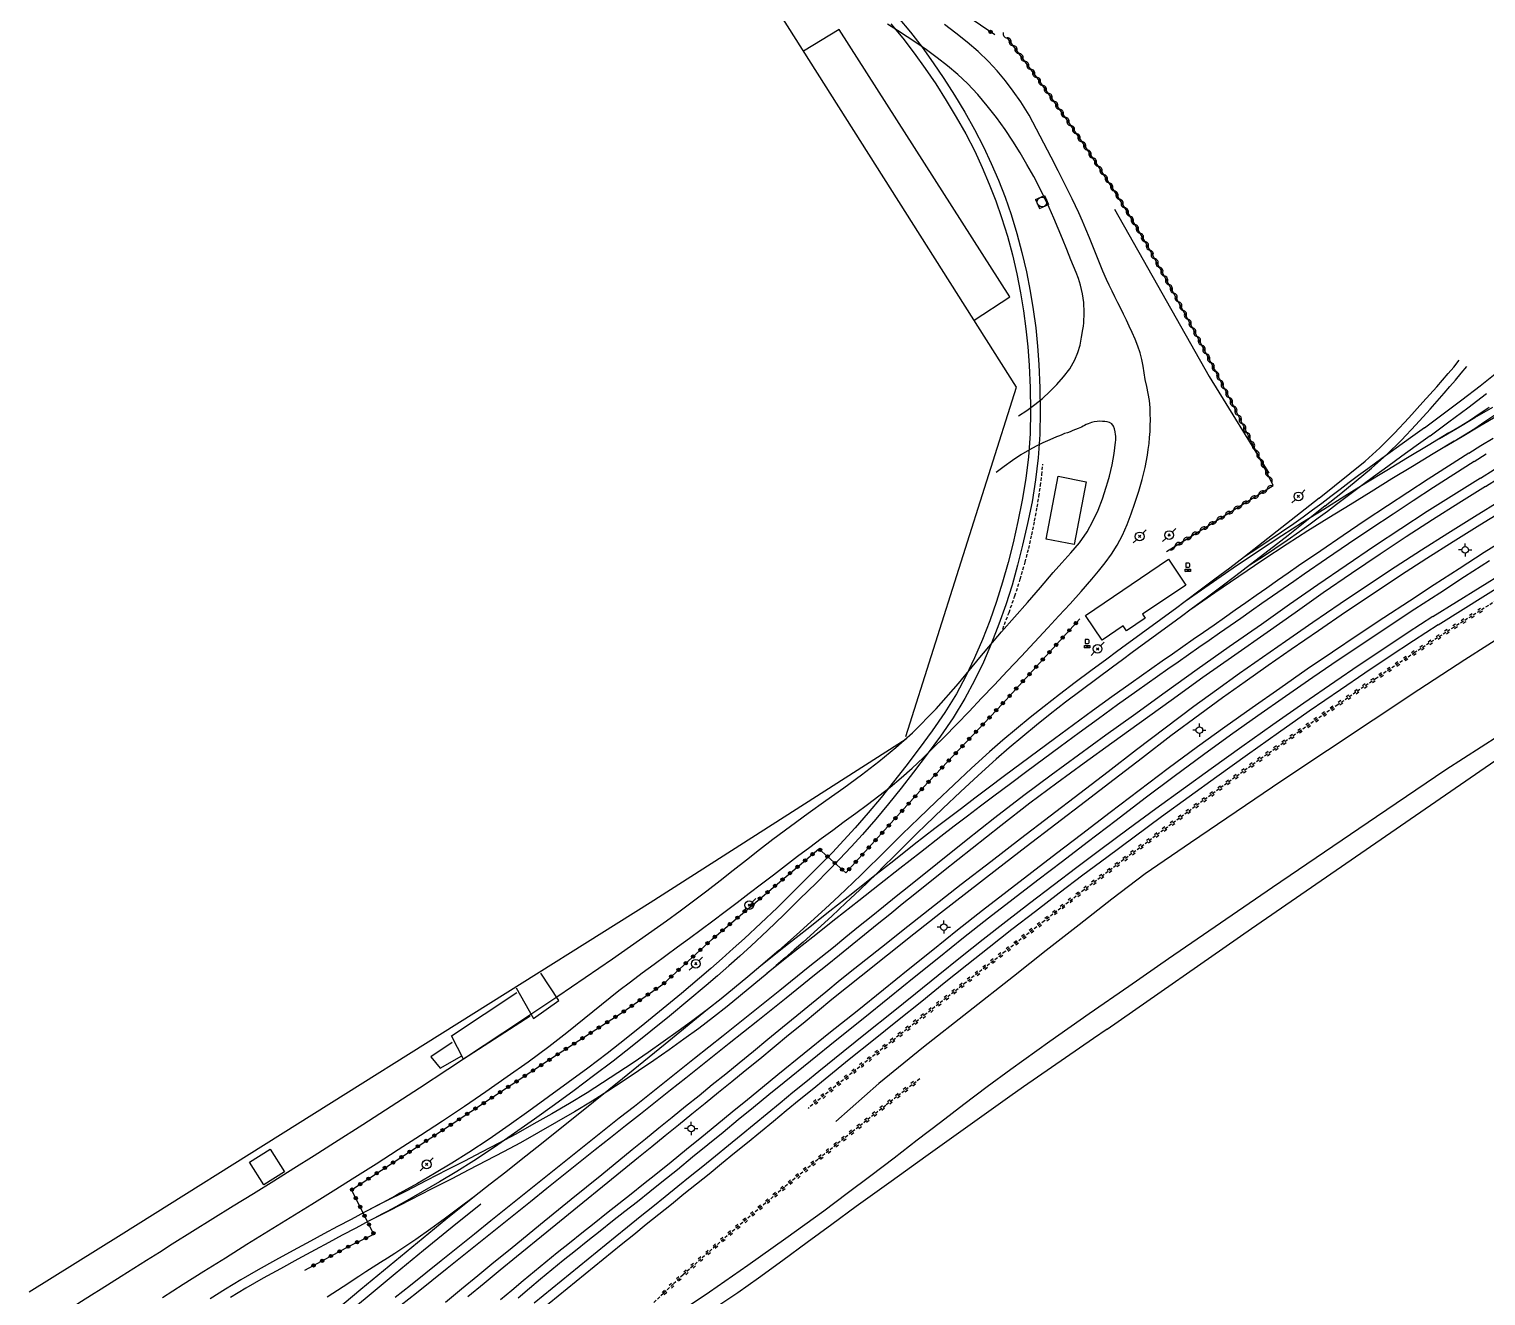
# Model space of a CAD drawing. Header units: millimetres. Extents: x 168000 to 169000, y 125998 to 127000.
# Drawn here: x 168000 to 168222, y 126277.8 to 126470.7 of the extents above; entities that cross this region are included whole.
import ezdxf

# ---------------------------------------------------------------- set-up
doc = ezdxf.new("R2010")
doc.units = ezdxf.units.MM
doc.linetypes.add('DASHED', pattern=[0.75, 0.5, -0.25])
doc.layers.get('0').update_dxf_attribs({"linetype": 'CONTINUOUS'})
for name, color, linetype in [('W0017', 7, 'CONTINUOUS'), ('W0101', 7, 'CONTINUOUS'), ('W0104', 1, 'CONTINUOUS'), ('W0112', 1, 'DASHED'), ('W0211', 2, 'CONTINUOUS'), ('W0214', 2, 'CONTINUOUS'), ('W0220', 5, 'DASHED'), ('W0300', 7, 'CONTINUOUS'), ('W0310', 3, 'CONTINUOUS'), ('W0323', 7, 'CONTINUOUS'), ('W0330', 7, 'CONTINUOUS'), ('W0420', 7, 'CONTINUOUS'), ('W0438', 7, 'CONTINUOUS'), ('W0473', 7, 'CONTINUOUS'), ('W0610', 7, 'CONTINUOUS'), ('W0700', 7, 'CONTINUOUS')]:
    doc.layers.add(name, color=color, linetype=linetype)

# ---------------------------------------------------------------- blocks, each defined once
blk = doc.blocks.new('T610')
for p, q in [((-0.500001, 0), (-1.000002, 0)), ((0, 0.500001), (0, 1.000002)), ((0.500001, 0), (1.000002, 0)), ((0, -0.500001), (0, -1.000002))]:
    blk.add_line(p, q)
blk.add_ellipse((0, 0), major_axis=(-0.353554, 0.353554), ratio=1, start_param=3.926990817, end_param=10.2101761242)
blk = doc.blocks.new('T420')
for p, q in [((0.75, 0.75), (-0.75, 0.75)), ((-0.75, 0.75), (-0.75, -0.75)), ((0.75, 0.75), (0.75, -0.75)), ((0.75, -0.75), (-0.75, -0.75))]:
    blk.add_line(p, q)
blk.add_ellipse((0, 0), major_axis=(-0.53, 0.53), ratio=1, start_param=3.926991, end_param=10.210176)
blk = doc.blocks.new('T473')
for p, q in [((-0.166667, 0.166667), (0.166667, -0.166667)), ((-0.166667, -0.166667), (0.166667, 0.166667)), ((0.500001, 0.500001), (1.000002, 1.000002)), ((-1.000002, -1.000002), (-0.500001, -0.500001))]:
    blk.add_line(p, q)
blk.add_ellipse((0, 0), major_axis=(0.471405, 0.471405), ratio=1, start_param=5.4977871438, end_param=11.780972451)
blk = doc.blocks.new('T438')
for p, q in [((-0.4, 0.2), (0.4, 0.2)), ((-0.4, -0.2), (-0.4, 0.2)), ((0.15, 1.1), (-0.3, 1.1)), ((-0.3, 1.1), (-0.3, 0.5)), ((-0.3, 0.5), (0.15, 0.5)), ((0.3, 0.65), (0.3, 0.95)), ((0.4, 0.2), (0.4, -0.2))]:
    blk.add_line(p, q)
at = {"flags": 128}
for points in [[(-0.4, -0.2), (0.4, 0.2)], [(0.4, -0.2), (-0.4, -0.2)]]:
    blk.add_lwpolyline(points, dxfattribs=at)
for centre, major_axis, start_param, end_param in [((0.15, 0.95), (0.106, -0.106), 0.785398, 2.356194), ((0.15, 0.65), (0.106, 0.106), 3.926991, 5.497787)]:
    blk.add_ellipse(centre, major_axis=major_axis, ratio=1, start_param=start_param, end_param=end_param)
blk = doc.blocks.new('t310o')
at = {"color": 0, "linetype": 'Continuous'}
for centre, start, end in [((-0.5, 0.38), 216.8699, 323.1304), ((0.5, -0.37), 36.8699, 143.1303)]:
    blk.add_arc(centre, 0.625, start, end, dxfattribs=at)
blk = doc.blocks.new('t220o')
at = {"color": 0, "linetype": 'Continuous'}
for p, q in [((-0.25, 0.25), (0.25, 0.25)), ((-0.25, -0.25), (0.25, -0.25))]:
    blk.add_line(p, q, dxfattribs=at)
blk = doc.blocks.new('t323o')
at = {"color": 0, "linetype": 'Continuous'}
for radius in [0.25, 0.15]:
    blk.add_circle((0, 0), radius, dxfattribs=at)

msp = doc.modelspace()

# ---------------------------------------------------------------- linework, layer by layer
at = {"layer": 'W0017'}
for points in [[(168020.32, 126277.53), (168023.48, 126279.52), (168026.64, 126281.52), (168029.92, 126283.57), (168033.2, 126285.62), (168036.49, 126287.65), (168039.77, 126289.68), (168043.06, 126291.72), (168046.34, 126293.76), (168049.62, 126295.82), (168052.88, 126297.89), (168056.26, 126300.06), (168059.63, 126302.24), (168062.99, 126304.44), (168066.32, 126306.68), (168069.58, 126308.9), (168072.83, 126311.15), (168076.04, 126313.43), (168079.22, 126315.77), (168080.58, 126316.8), (168081.92, 126317.86), (168083.24, 126318.93), (168084.56, 126320), (168085.88, 126321.08), (168087.21, 126322.15), (168088.54, 126323.22), (168089.88, 126324.26), (168091.65, 126325.62), (168093.44, 126326.95), (168095.23, 126328.28), (168097.02, 126329.6), (168098.82, 126330.92), (168100.62, 126332.24), (168102.41, 126333.56), (168104.2, 126334.9), (168106.05, 126336.29), (168107.9, 126337.69), (168109.74, 126339.1), (168111.58, 126340.5), (168113.42, 126341.91), (168115.26, 126343.32), (168117.1, 126344.72), (168118.95, 126346.12), (168120.7, 126347.43), (168122.46, 126348.72), (168124.22, 126350.01), (168125.99, 126351.29), (168127.75, 126352.59), (168129.49, 126353.91), (168131.21, 126355.26), (168132.89, 126356.66), (168134.58, 126358.16), (168136.22, 126359.71), (168137.82, 126361.3), (168139.42, 126362.89), (168141.35, 126364.83), (168143.26, 126366.8), (168145.15, 126368.79), (168147.04, 126370.77), (168149.1, 126372.95), (168151.16, 126375.13), (168153.2, 126377.33), (168155.24, 126379.53), (168156.93, 126381.36), (168158.63, 126383.19), (168160.3, 126385.04), (168161.92, 126386.93), (168162.94, 126388.17), (168163.96, 126389.42), (168164.93, 126390.72), (168165.8, 126392.09), (168166.61, 126393.64), (168167.31, 126395.24), (168167.93, 126396.88), (168168.51, 126398.53), (168169.09, 126400.32), (168169.62, 126402.12), (168170.07, 126403.96), (168170.42, 126405.81), (168170.55, 126406.71), (168170.66, 126407.61), (168170.74, 126408.51), (168170.81, 126409.41), (168170.85, 126410.32), (168170.86, 126411.23), (168170.85, 126412.14), (168170.82, 126413.04), (168170.71, 126414.14), (168170.52, 126415.22), (168170.3, 126416.29), (168170.09, 126417.37), (168169.92, 126418.38), (168169.77, 126419.39), (168169.58, 126420.4), (168169.33, 126421.4), (168168.96, 126422.45), (168168.53, 126423.48), (168168.07, 126424.49), (168167.61, 126425.49), (168167.2, 126426.39), (168166.77, 126427.28), (168166.34, 126428.17), (168165.9, 126429.05), (168165.46, 126429.93), (168165.03, 126430.82), (168164.6, 126431.71), (168164.19, 126432.6), (168163.64, 126433.86), (168163.11, 126435.13), (168162.59, 126436.4), (168162.08, 126437.68), (168161.57, 126438.95), (168161.05, 126440.23), (168160.51, 126441.49), (168159.95, 126442.75), (168158.94, 126444.89), (168157.89, 126447.02), (168156.81, 126449.13), (168155.72, 126451.23), (168154.62, 126453.36), (168153.52, 126455.49), (168152.37, 126457.6), (168151.1, 126459.64), (168149.97, 126461.26), (168148.79, 126462.84), (168147.52, 126464.35), (168146.19, 126465.81), (168144.61, 126467.32), (168142.93, 126468.73), (168141.22, 126470.09), (168139.51, 126471.44)], [(168150.79, 126411.84), (168152.06, 126412.64), (168153.28, 126413.52), (168154.44, 126414.48), (168155.54, 126415.5), (168156.62, 126416.59), (168157.65, 126417.75), (168158.59, 126418.99), (168159.37, 126420.33), (168159.83, 126421.44), (168160.16, 126422.6), (168160.39, 126423.78), (168160.58, 126424.95), (168160.65, 126425.46), (168160.7, 126425.98), (168160.74, 126426.49), (168160.76, 126427.01), (168160.77, 126427.52), (168160.76, 126428.04), (168160.74, 126428.55), (168160.71, 126429.07), (168160.64, 126429.74), (168160.53, 126430.41), (168160.39, 126431.07), (168160.22, 126431.73), (168159.91, 126432.71), (168159.54, 126433.66), (168159.15, 126434.61), (168158.76, 126435.56), (168158.13, 126437.16), (168157.49, 126438.76), (168156.83, 126440.35), (168156.14, 126441.93), (168155.42, 126443.53), (168154.67, 126445.13), (168153.9, 126446.71), (168153.08, 126448.27), (168152.06, 126450.1), (168151, 126451.9), (168149.89, 126453.68), (168148.72, 126455.41), (168147.39, 126457.24), (168146.01, 126459.04), (168144.55, 126460.77), (168143, 126462.43), (168141.52, 126463.82), (168139.96, 126465.11), (168138.36, 126466.35), (168136.73, 126467.56), (168135.29, 126468.59), (168133.81, 126469.57), (168132.31, 126470.53), (168130.81, 126471.48)], [(168014, 126280.74), (168015.95, 126281.98), (168017.9, 126283.21), (168019.85, 126284.44), (168021.8, 126285.67), (168024.89, 126287.6), (168027.98, 126289.53), (168031.08, 126291.45), (168034.17, 126293.37), (168037.27, 126295.29), (168040.36, 126297.22), (168043.44, 126299.15), (168046.52, 126301.1), (168050.86, 126303.87), (168055.18, 126306.65), (168059.49, 126309.45), (168063.79, 126312.28), (168072.19, 126317.84), (168080.58, 126323.42), (168088.92, 126329.08), (168097.15, 126334.89), (168099.21, 126336.4), (168101.25, 126337.93), (168103.27, 126339.48), (168105.28, 126341.05), (168107.29, 126342.62), (168109.3, 126344.2), (168111.31, 126345.76), (168113.33, 126347.32), (168116, 126349.32), (168118.71, 126351.28), (168121.43, 126353.21), (168124.14, 126355.15), (168126.84, 126357.13), (168129.49, 126359.17), (168132.09, 126361.29), (168134.59, 126363.52), (168138.21, 126367.17), (168141.6, 126371.05), (168144.88, 126375.01), (168148.2, 126378.91), (168150.18, 126381.15), (168152.15, 126383.4), (168154.11, 126385.66), (168156.06, 126387.93), (168157.39, 126389.43), (168158.76, 126390.93), (168160.07, 126392.49), (168161.22, 126394.15), (168162.12, 126395.77), (168162.89, 126397.45), (168163.55, 126399.18), (168164.13, 126400.93), (168164.39, 126401.77), (168164.62, 126402.62), (168164.83, 126403.47), (168165.02, 126404.33), (168165.18, 126405.19), (168165.33, 126406.06), (168165.45, 126406.93), (168165.55, 126407.81), (168165.58, 126408.1), (168165.59, 126408.4), (168165.58, 126408.7), (168165.55, 126408.99), (168165.48, 126409.4), (168165.4, 126409.83), (168165.24, 126410.25), (168164.97, 126410.6), (168164.65, 126410.8), (168164.29, 126410.91), (168163.94, 126410.94), (168163.59, 126410.96), (168163.16, 126410.98), (168162.73, 126410.95), (168162.31, 126410.88), (168161.89, 126410.78), (168161.62, 126410.7), (168161.36, 126410.6), (168161.1, 126410.48), (168160.85, 126410.36), (168160.6, 126410.24), (168160.35, 126410.11), (168160.1, 126409.99), (168159.84, 126409.88), (168159.44, 126409.71), (168159.03, 126409.56), (168158.62, 126409.4), (168158.21, 126409.25), (168157.8, 126409.1), (168157.39, 126408.94), (168156.99, 126408.78), (168156.58, 126408.62), (168155.53, 126408.16), (168154.49, 126407.69), (168153.46, 126407.19), (168152.46, 126406.65), (168151.14, 126405.85), (168149.85, 126405.01), (168148.59, 126404.11), (168147.37, 126403.17)], [(168000, 126271.87), (168002.01, 126273.15), (168003.51, 126274.1), (168005.01, 126275.05), (168006.5, 126276), (168008, 126276.95), (168009.5, 126277.9), (168011, 126278.85), (168012.5, 126279.79), (168014, 126280.74)]]:
    msp.add_lwpolyline(points, dxfattribs=at)
at = {"layer": 'W0101'}
for points in [[(168133.61, 126362.96), (168150.45, 126416.19), (168082.94, 126522.69), (168064.48, 126510.82), (168049.61, 126533.86), (168014, 126511.37)], [(168014, 126287.12), (168094.66, 126337.68), (168133.67, 126362.63)], [(168000, 126278.35), (168014, 126287.12)]]:
    msp.add_lwpolyline(points, dxfattribs=at)
at = {"layer": 'W0104'}
for points in [[(168143.99, 126426.38), (168149.47, 126429.93), (168123.42, 126470.65), (168118, 126467.38)], [(168074.2, 126324.7), (168076.85, 126320.03), (168080.72, 126322.73), (168077.97, 126326.93)], [(168076.34, 126320.35), (168066.19, 126313.83), (168064.36, 126317.39), (168074.34, 126323.95)], [(168064.44, 126316.33), (168061.2, 126314.19), (168062.66, 126312.46), (168065.92, 126314.3)]]:
    msp.add_lwpolyline(points, dxfattribs=at)
for points in [[(168154.98, 126393.02), (168156.82, 126402.61), (168161.1, 126401.78), (168159.26, 126392.19)], [(168160.99, 126381.41), (168173.64, 126389.96), (168176.28, 126386.04), (168169.67, 126381.58), (168170.08, 126380.98), (168167.25, 126379.07), (168166.74, 126379.82), (168163.53, 126377.65)], [(168035.75, 126294.68), (168033.59, 126298.12), (168036.73, 126300.1), (168038.9, 126296.66)]]:
    msp.add_lwpolyline(points, close=True, dxfattribs=at)
at = {"layer": 'W0112'}
msp.add_lwpolyline([(168148.36, 126379.34), (168149.32, 126381.85), (168150.21, 126384.38), (168151.03, 126386.94), (168151.78, 126389.52), (168152.32, 126391.6), (168152.8, 126393.7), (168153.22, 126395.8), (168153.61, 126397.92), (168153.88, 126399.55), (168154.11, 126401.18), (168154.32, 126402.82), (168154.48, 126404.47)], dxfattribs=at)
at = {"layer": 'W0211'}
for points in [[(168205.32, 126350.78), (168215.91, 126357.93), (168226.66, 126364.83)], [(168097.79, 126274.39), (168103.67, 126278.39), (168109.51, 126282.45), (168115.32, 126286.56), (168121.08, 126290.72), (168124.68, 126293.38), (168128.25, 126296.07), (168131.8, 126298.78), (168135.33, 126301.51), (168138.87, 126304.24), (168142.42, 126306.95), (168145.99, 126309.64), (168149.59, 126312.29), (168155.55, 126316.57), (168161.56, 126320.78), (168167.6, 126324.96), (168173.64, 126329.13), (168181.54, 126334.58), (168189.45, 126340), (168197.38, 126345.4), (168205.32, 126350.78)]]:
    msp.add_lwpolyline(points, dxfattribs=at)
at = {"layer": 'W0214'}
for points in [[(168225.81, 126379.12), (168218.78, 126374.63), (168211.79, 126370.07), (168204.83, 126365.47), (168197.88, 126360.85), (168190.89, 126356.19), (168183.92, 126351.5), (168176.98, 126346.78), (168170.05, 126342.04)], [(168170.05, 126342.04), (168165.01, 126338.18), (168159.99, 126334.29), (168154.99, 126330.37), (168150.02, 126326.43), (168143.15, 126321.02), (168136.27, 126315.63), (168129.47, 126310.11), (168122.91, 126304.33)]]:
    msp.add_lwpolyline(points, dxfattribs=at)
at = {"layer": 'W0220'}
for points in [[(168223.64, 126383.71), (168217.14, 126379.63), (168211.18, 126375.76), (168205.27, 126371.82), (168199.41, 126367.8), (168193.58, 126363.74), (168186.83, 126358.95), (168180.12, 126354.09), (168173.46, 126349.17), (168166.83, 126344.21), (168160.76, 126339.59), (168154.73, 126334.91), (168148.73, 126330.2), (168142.73, 126325.48), (168136.7, 126320.72), (168130.68, 126315.94), (168124.68, 126311.14), (168118.69, 126306.32)], [(168135.74, 126310.84), (168130.53, 126306.78), (168125.35, 126302.68), (168120.21, 126298.53), (168115.11, 126294.33), (168111.59, 126291.37), (168108.09, 126288.38), (168104.62, 126285.36), (168101.17, 126282.32), (168099.65, 126280.94), (168098.15, 126279.54), (168096.65, 126278.13), (168095.16, 126276.72)]]:
    msp.add_lwpolyline(points, dxfattribs=at)
at = {"layer": 'W0300'}
msp.add_lwpolyline([(168165.39, 126443.31), (168179.84, 126417.79), (168188.89, 126403.09)], dxfattribs=at)
at = {"layer": 'W0310'}
for points in [[(168189.59, 126401.19), (168186.65, 126407.13), (168183.67, 126413.04), (168180.62, 126418.92), (168177.52, 126424.77), (168175.11, 126429.25), (168172.66, 126433.72), (168170.16, 126438.15), (168167.56, 126442.54), (168165.29, 126446.19), (168162.94, 126449.81), (168160.55, 126453.39), (168158.11, 126456.94), (168155.9, 126460.11), (168153.64, 126463.24), (168151.35, 126466.35), (168149.02, 126469.43)], [(168173.32, 126391.17), (168189.59, 126401.19)]]:
    msp.add_lwpolyline(points, dxfattribs=at)
at = {"layer": 'W0323'}
for points in [[(168147.17, 126469.86), (168140.78, 126474.18), (168121.59, 126486.78), (168115.5, 126491), (168107.1, 126503.94), (168104.86, 126521.81), (168102.92, 126533.42)], [(168042.03, 126281.69), (168048.97, 126285.44), (168052.54, 126287.14), (168049.14, 126293.92), (168064.15, 126303.76), (168079.6, 126313.95), (168090.51, 126321.01), (168096.71, 126325.36), (168104.09, 126332.12), (168120.34, 126345.87), (168124.45, 126342.2), (168136.25, 126355.18), (168148.32, 126367.95), (168160.1, 126380.89)]]:
    msp.add_lwpolyline(points, dxfattribs=at)
at = {"layer": 'W0330'}
for points in [[(168164.3, 126318.41), (168186.27, 126333.73), (168224.17, 126359.8), (168248.27, 126375.57)], [(168164.3, 126318.41), (168162.18, 126316.94), (168160.05, 126315.47), (168157.92, 126314), (168155.8, 126312.53), (168153.67, 126311.06), (168151.55, 126309.59), (168149.43, 126308.11), (168147.32, 126306.62), (168141.99, 126302.82), (168136.66, 126299.01), (168131.34, 126295.19), (168126.04, 126291.36), (168122.3, 126288.64), (168118.57, 126285.91), (168114.85, 126283.17), (168111.13, 126280.43), (168108, 126278.24), (168104.79, 126276.11)]]:
    msp.add_lwpolyline(points, dxfattribs=at)
at = {"layer": 'W0700'}
for points in [[(168131.3, 126471.52), (168133.14, 126469.32), (168134.88, 126467.06), (168136.55, 126464.73), (168138.15, 126462.37), (168139.76, 126459.87), (168141.29, 126457.33), (168142.74, 126454.75), (168144.09, 126452.11), (168145.25, 126449.64), (168146.32, 126447.13), (168147.31, 126444.59), (168148.2, 126442.01), (168149.07, 126439.18), (168149.84, 126436.32), (168150.5, 126433.43), (168151.08, 126430.53), (168151.54, 126427.8), (168151.9, 126425.06), (168152.18, 126422.31), (168152.37, 126419.55), (168152.52, 126416.06), (168152.58, 126412.56), (168152.52, 126409.06), (168152.28, 126405.57), (168151.89, 126402.26), (168151.35, 126398.97), (168150.68, 126395.71), (168149.94, 126392.47), (168149.19, 126389.46), (168148.35, 126386.48), (168147.42, 126383.52), (168146.38, 126380.59), (168145.26, 126377.75), (168144.06, 126374.94), (168142.74, 126372.18), (168141.3, 126369.49), (168139.53, 126366.61), (168137.62, 126363.84), (168135.62, 126361.13), (168133.59, 126358.45), (168131.73, 126356.04), (168129.82, 126353.67), (168127.87, 126351.33), (168125.87, 126349.04), (168124.16, 126347.16), (168122.41, 126345.32), (168120.63, 126343.51), (168118.84, 126341.71), (168116.41, 126339.29), (168113.97, 126336.89), (168111.49, 126334.52), (168108.99, 126332.18), (168107.31, 126330.65), (168105.62, 126329.14), (168103.9, 126327.65), (168102.18, 126326.17), (168099.41, 126323.83), (168096.62, 126321.51), (168093.81, 126319.23), (168090.98, 126316.97), (168088.06, 126314.7), (168085.12, 126312.47), (168082.16, 126310.26), (168079.17, 126308.08), (168076.16, 126305.91), (168073.14, 126303.76), (168070.08, 126301.65), (168066.98, 126299.6), (168064.4, 126297.98), (168061.79, 126296.42), (168059.16, 126294.89), (168056.51, 126293.39), (168055.84, 126293.02), (168055.17, 126292.66), (168054.5, 126292.29), (168053.83, 126291.94), (168053.15, 126291.58), (168052.48, 126291.23), (168051.8, 126290.87), (168051.13, 126290.51), (168049.07, 126289.41), (168047, 126288.31), (168044.93, 126287.21), (168042.88, 126286.1), (168040.21, 126284.65), (168037.54, 126283.2), (168034.89, 126281.73), (168032.26, 126280.21), (168029.9, 126278.79), (168027.58, 126277.32)], [(168132.43, 126472.5), (168134.3, 126470.27), (168136.08, 126467.96), (168137.77, 126465.6), (168139.41, 126463.19), (168141.03, 126460.66), (168142.59, 126458.08), (168144.06, 126455.45), (168145.44, 126452.77), (168146.62, 126450.25), (168147.71, 126447.7), (168148.72, 126445.11), (168149.63, 126442.48), (168150.51, 126439.6), (168151.29, 126436.69), (168151.97, 126433.75), (168152.56, 126430.8), (168153.02, 126428.02), (168153.39, 126425.24), (168153.67, 126422.44), (168153.87, 126419.64), (168154.02, 126416.09), (168154.08, 126412.53), (168154.01, 126408.98), (168153.78, 126405.43), (168153.38, 126402.07), (168152.83, 126398.73), (168152.16, 126395.42), (168151.4, 126392.12), (168150.63, 126389.07), (168149.78, 126386.04), (168148.84, 126383.03), (168147.78, 126380.06), (168146.64, 126377.16), (168145.42, 126374.3), (168144.07, 126371.49), (168142.6, 126368.74), (168140.81, 126365.83), (168138.87, 126363.01), (168136.84, 126360.26), (168134.79, 126357.54), (168132.91, 126355.11), (168130.98, 126352.72), (168129.01, 126350.36), (168126.99, 126348.04), (168125.27, 126346.15), (168123.5, 126344.29), (168121.71, 126342.47), (168119.91, 126340.65), (168117.47, 126338.22), (168115.01, 126335.81), (168112.52, 126333.43), (168110.01, 126331.07), (168108.32, 126329.53), (168106.61, 126328.02), (168104.89, 126326.51), (168103.15, 126325.03), (168100.37, 126322.68), (168097.57, 126320.35), (168094.75, 126318.06), (168091.9, 126315.79), (168088.98, 126313.51), (168086.02, 126311.27), (168083.05, 126309.05), (168080.05, 126306.86), (168077.02, 126304.68), (168073.98, 126302.52), (168070.91, 126300.4), (168067.79, 126298.34), (168065.19, 126296.71), (168062.56, 126295.13), (168059.91, 126293.6), (168057.25, 126292.08), (168056.58, 126291.71), (168055.9, 126291.34), (168055.23, 126290.98), (168054.55, 126290.62), (168053.87, 126290.27), (168053.19, 126289.91), (168052.51, 126289.55), (168051.84, 126289.19), (168049.78, 126288.09), (168047.71, 126286.99), (168045.65, 126285.89), (168043.59, 126284.78), (168040.94, 126283.34), (168038.28, 126281.9), (168035.64, 126280.43), (168033.02, 126278.92), (168030.68, 126277.5)], [(168196.56, 126399.26), (168198.9, 126401.14), (168201.25, 126403.02), (168203.57, 126404.93), (168205.81, 126406.95), (168208.08, 126409.18), (168210.26, 126411.51), (168212.39, 126413.88), (168214.51, 126416.25), (168215.38, 126417.24), (168216.24, 126418.24), (168217.09, 126419.25), (168217.93, 126420.27)], [(168197.51, 126398.1), (168199.87, 126400), (168202.24, 126401.89), (168204.58, 126403.83), (168206.84, 126405.85), (168209.13, 126408.12), (168211.34, 126410.46), (168213.49, 126412.85), (168215.62, 126415.25), (168216.51, 126416.26), (168217.38, 126417.27), (168218.24, 126418.29), (168219.09, 126419.33)], [(168212.65, 126410.01), (168215.48, 126412.12), (168218.31, 126414.24), (168221.13, 126416.39), (168223.89, 126418.6)], [(168213.52, 126408.78), (168216.37, 126410.92), (168219.23, 126413.05), (168222.06, 126415.22)], [(168214.93, 126408.34), (168217.63, 126409.95), (168220.33, 126411.55), (168223.04, 126413.14)], [(168215.66, 126407.08), (168218.36, 126408.69), (168221.06, 126410.29), (168223.78, 126411.87)], [(168216.37, 126409.23), (168217.93, 126410.16), (168219.47, 126411.11), (168220.99, 126412.1), (168222.48, 126413.12)], [(168217.14, 126407.94), (168218.73, 126408.91), (168220.29, 126409.9), (168221.84, 126410.93), (168223.36, 126411.99)], [(168216.37, 126409.23), (168213.2, 126407.32), (168210.04, 126405.4), (168206.88, 126403.48), (168203.72, 126401.54), (168200.5, 126399.56), (168197.28, 126397.57), (168194.07, 126395.56), (168190.89, 126393.52), (168187.18, 126391.08), (168183.49, 126388.6), (168179.83, 126386.09), (168176.19, 126383.55)], [(168212.65, 126410.01), (168210.48, 126408.45), (168208.31, 126406.89), (168206.15, 126405.32), (168204, 126403.75), (168202.58, 126402.71), (168201.18, 126401.65), (168199.78, 126400.6), (168198.37, 126399.54), (168196.97, 126398.48), (168195.56, 126397.43), (168194.14, 126396.39), (168192.71, 126395.37), (168190.86, 126394.08), (168188.99, 126392.81), (168187.11, 126391.57), (168185.21, 126390.34)], [(168217.14, 126407.94), (168213.98, 126406.04), (168210.81, 126404.12), (168207.66, 126402.2), (168204.51, 126400.26), (168201.3, 126398.28), (168198.08, 126396.3), (168194.88, 126394.3), (168191.71, 126392.26), (168188.01, 126389.83), (168184.33, 126387.36), (168180.68, 126384.86), (168177.05, 126382.32)], [(168213.52, 126408.78), (168211.35, 126407.23), (168209.19, 126405.68), (168207.03, 126404.11), (168204.88, 126402.54), (168203.47, 126401.49), (168202.06, 126400.44), (168200.65, 126399.38), (168199.25, 126398.32), (168197.84, 126397.26), (168196.43, 126396.21), (168195.01, 126395.17), (168193.58, 126394.15), (168191.71, 126392.84), (168189.83, 126391.56), (168187.93, 126390.31), (168186.01, 126389.08)], [(168219.4, 126406.12), (168221.24, 126407.29), (168223.1, 126408.42)], [(168219.4, 126406.12), (168216.29, 126404.15), (168213.19, 126402.15), (168210.1, 126400.14), (168207.02, 126398.12), (168203.62, 126395.85), (168200.22, 126393.57), (168196.84, 126391.27), (168193.46, 126388.96), (168191.84, 126387.84), (168190.23, 126386.71), (168188.61, 126385.58), (168187, 126384.45), (168185.39, 126383.32), (168183.78, 126382.19), (168182.17, 126381.06), (168180.56, 126379.93), (168178.98, 126378.82), (168177.4, 126377.73), (168175.82, 126376.63), (168174.24, 126375.53), (168172.66, 126374.43), (168171.08, 126373.32), (168169.5, 126372.21), (168167.93, 126371.1), (168164.99, 126369), (168162.06, 126366.88), (168159.14, 126364.75), (168156.23, 126362.62), (168153.69, 126360.74), (168151.16, 126358.86), (168148.64, 126356.97), (168146.12, 126355.08), (168144.09, 126353.55), (168142.07, 126352.02), (168140.05, 126350.48), (168138.04, 126348.94), (168134.89, 126346.5), (168131.77, 126344.04), (168128.64, 126341.58), (168125.52, 126339.12), (168122.01, 126336.35), (168118.51, 126333.58), (168115.01, 126330.81), (168111.51, 126328.04)], [(168220.2, 126404.86), (168217.1, 126402.88), (168214.01, 126400.89), (168210.92, 126398.89), (168207.85, 126396.86), (168204.45, 126394.6), (168201.06, 126392.32), (168197.68, 126390.03), (168194.31, 126387.72), (168192.7, 126386.6), (168191.08, 126385.48), (168189.47, 126384.35), (168187.86, 126383.22), (168186.25, 126382.09), (168184.64, 126380.96), (168183.03, 126379.83), (168181.42, 126378.7), (168179.84, 126377.6), (168178.26, 126376.5), (168176.68, 126375.4), (168175.1, 126374.3), (168173.52, 126373.2), (168171.95, 126372.1), (168170.37, 126370.99), (168168.8, 126369.88), (168165.87, 126367.78), (168162.94, 126365.67), (168160.03, 126363.54), (168157.12, 126361.41), (168154.58, 126359.54), (168152.06, 126357.66), (168149.54, 126355.77), (168147.02, 126353.88), (168145, 126352.35), (168142.98, 126350.83), (168140.96, 126349.29), (168138.95, 126347.75), (168135.81, 126345.31), (168132.69, 126342.86), (168129.57, 126340.4), (168126.45, 126337.94), (168122.94, 126335.17), (168119.44, 126332.41), (168115.94, 126329.64), (168112.44, 126326.87)], [(168220.2, 126404.86), (168222.04, 126406.02)], [(168221.15, 126402.33), (168217.09, 126399.79), (168213.05, 126397.22), (168209.04, 126394.62), (168205.04, 126391.98), (168200.69, 126389.04), (168196.37, 126386.07), (168192.07, 126383.06), (168187.78, 126380.05), (168182.88, 126376.61), (168178, 126373.15), (168173.14, 126369.68), (168168.28, 126366.18), (168164.09, 126363.16), (168159.9, 126360.14), (168155.73, 126357.08), (168151.59, 126353.98), (168147.16, 126350.57), (168142.78, 126347.1), (168138.41, 126343.61), (168134.04, 126340.12), (168132.12, 126338.58), (168130.21, 126337.04), (168128.3, 126335.49), (168126.39, 126333.95), (168124.48, 126332.4), (168122.57, 126330.85), (168120.65, 126329.31), (168118.74, 126327.76), (168114.41, 126324.29), (168110.08, 126320.83), (168105.74, 126317.37), (168101.41, 126313.92), (168099.11, 126312.09), (168096.82, 126310.27), (168094.52, 126308.45), (168092.23, 126306.63), (168089.93, 126304.81), (168087.63, 126302.99), (168085.34, 126301.17), (168083.05, 126299.34), (168080.51, 126297.32), (168077.98, 126295.29), (168075.45, 126293.26), (168072.91, 126291.23), (168070.38, 126289.19), (168067.85, 126287.16), (168065.32, 126285.13), (168062.79, 126283.1), (168060.45, 126281.23), (168058.11, 126279.36), (168055.77, 126277.5)], [(168221.15, 126402.33), (168223.25, 126403.65)], [(168221.94, 126401.05), (168224.04, 126402.37)], [(168221.94, 126401.05), (168217.89, 126398.52), (168213.86, 126395.96), (168209.86, 126393.36), (168205.87, 126390.73), (168201.53, 126387.8), (168197.22, 126384.83), (168192.93, 126381.83), (168188.64, 126378.82), (168183.75, 126375.38), (168178.87, 126371.93), (168174.01, 126368.46), (168169.16, 126364.97), (168164.97, 126361.95), (168160.79, 126358.93), (168156.63, 126355.88), (168152.5, 126352.79), (168148.08, 126349.38), (168143.7, 126345.92), (168139.34, 126342.43), (168134.98, 126338.95), (168133.06, 126337.41), (168131.15, 126335.87), (168129.23, 126334.32), (168127.32, 126332.78), (168125.42, 126331.23), (168123.51, 126329.68), (168121.59, 126328.14), (168119.68, 126326.59), (168115.35, 126323.12), (168111.02, 126319.66), (168106.68, 126316.2), (168102.34, 126312.74), (168100.05, 126310.92), (168097.75, 126309.1), (168095.46, 126307.28), (168093.16, 126305.46), (168090.86, 126303.64), (168088.57, 126301.82), (168086.28, 126299.99), (168083.98, 126298.17), (168081.45, 126296.14), (168078.91, 126294.12), (168076.38, 126292.09), (168073.85, 126290.05), (168071.32, 126288.02), (168068.79, 126285.99), (168066.26, 126283.96), (168063.72, 126281.93), (168061.39, 126280.06), (168059.05, 126278.19), (168056.71, 126276.32)], [(168196.57, 126399.27), (168193.75, 126397.02), (168190.91, 126394.78), (168188.06, 126392.55), (168185.21, 126390.34), (168182.96, 126388.63), (168180.71, 126386.93), (168178.45, 126385.24), (168176.19, 126383.55), (168174.69, 126382.44), (168173.2, 126381.34), (168171.7, 126380.25), (168170.2, 126379.15), (168168.7, 126378.06), (168167.2, 126376.96), (168165.71, 126375.86), (168164.21, 126374.76), (168161.81, 126372.97), (168159.41, 126371.18), (168157.02, 126369.38), (168154.66, 126367.54), (168152.55, 126365.84), (168150.46, 126364.13), (168148.4, 126362.39), (168146.36, 126360.62), (168143.61, 126358.14), (168140.91, 126355.62), (168138.24, 126353.08), (168135.57, 126350.52), (168134.31, 126349.31), (168133.06, 126348.08), (168131.81, 126346.85), (168130.57, 126345.62), (168129.32, 126344.38), (168128.08, 126343.15), (168126.82, 126341.93), (168125.56, 126340.72), (168123.43, 126338.71), (168121.29, 126336.71), (168119.13, 126334.73), (168116.96, 126332.77), (168115.61, 126331.57), (168114.25, 126330.39), (168112.88, 126329.21), (168111.51, 126328.04), (168109.5, 126326.35), (168107.48, 126324.67), (168105.44, 126323.01), (168103.38, 126321.39), (168101.16, 126319.71), (168098.91, 126318.06), (168096.64, 126316.44), (168094.35, 126314.84), (168092.05, 126313.27), (168089.72, 126311.72), (168087.38, 126310.2), (168085.02, 126308.71), (168082.33, 126307.08), (168079.63, 126305.49), (168076.9, 126303.94), (168074.16, 126302.41), (168071.56, 126301.01), (168068.95, 126299.64), (168066.33, 126298.29), (168063.71, 126296.94), (168060.57, 126295.32), (168057.43, 126293.71), (168054.28, 126292.11), (168051.13, 126290.51)], [(168197.51, 126398.1), (168194.68, 126395.84), (168191.84, 126393.6), (168188.98, 126391.37), (168186.12, 126389.15), (168183.87, 126387.44), (168181.62, 126385.73), (168179.35, 126384.04), (168177.08, 126382.35), (168175.59, 126381.24), (168174.09, 126380.14), (168172.6, 126379.04), (168171.1, 126377.95), (168169.6, 126376.86), (168168.1, 126375.76), (168166.6, 126374.66), (168165.11, 126373.55), (168162.72, 126371.77), (168160.32, 126369.99), (168157.95, 126368.19), (168155.59, 126366.36), (168153.5, 126364.68), (168151.43, 126362.98), (168149.37, 126361.25), (168147.35, 126359.49), (168144.62, 126357.03), (168141.93, 126354.52), (168139.26, 126351.98), (168136.61, 126349.44), (168135.34, 126348.22), (168134.09, 126347), (168132.85, 126345.77), (168131.6, 126344.53), (168130.36, 126343.3), (168129.11, 126342.07), (168127.86, 126340.84), (168126.59, 126339.63), (168124.46, 126337.61), (168122.31, 126335.61), (168120.14, 126333.62), (168117.96, 126331.65), (168116.6, 126330.45), (168115.23, 126329.25), (168113.86, 126328.07), (168112.47, 126326.89), (168110.45, 126325.19), (168108.42, 126323.5), (168106.37, 126321.84), (168104.29, 126320.2), (168102.06, 126318.51), (168099.79, 126316.85), (168097.51, 126315.22), (168095.2, 126313.61), (168092.88, 126312.02), (168090.54, 126310.46), (168088.19, 126308.93), (168085.81, 126307.44), (168083.11, 126305.8), (168080.38, 126304.2), (168077.64, 126302.63), (168074.88, 126301.09), (168072.28, 126299.69), (168069.66, 126298.32), (168067.03, 126296.96), (168064.4, 126295.61), (168061.25, 126293.99), (168058.11, 126292.38), (168054.96, 126290.77), (168051.81, 126289.18)], [(168224.35, 126398.95), (168220.27, 126396.45), (168216.21, 126393.91), (168212.17, 126391.35), (168208.16, 126388.74), (168203.96, 126385.97), (168199.78, 126383.16), (168195.63, 126380.32), (168191.48, 126377.46), (168187.96, 126375.01), (168184.45, 126372.54), (168180.96, 126370.05), (168177.49, 126367.53), (168173.11, 126364.26), (168168.76, 126360.94), (168164.42, 126357.61), (168160.09, 126354.28), (168155.57, 126350.82), (168151.05, 126347.36), (168146.54, 126343.89), (168142.04, 126340.4), (168137.97, 126337.23), (168133.91, 126334.05), (168129.87, 126330.85), (168125.83, 126327.63), (168123.61, 126325.84), (168121.4, 126324.04), (168119.2, 126322.24), (168116.99, 126320.43), (168114.79, 126318.62), (168112.59, 126316.81), (168110.39, 126315), (168108.18, 126313.2), (168106.15, 126311.55), (168104.11, 126309.9), (168102.08, 126308.25), (168100.04, 126306.6), (168098.01, 126304.95), (168095.97, 126303.3), (168093.94, 126301.65), (168091.9, 126299.99), (168087.25, 126296.21), (168082.6, 126292.43), (168077.95, 126288.64), (168073.3, 126284.84), (168070.83, 126282.82), (168068.37, 126280.79), (168065.9, 126278.76), (168063.44, 126276.73)], [(168225.13, 126397.67), (168221.06, 126395.17), (168217.01, 126392.64), (168212.98, 126390.08), (168208.98, 126387.49), (168204.79, 126384.72), (168200.62, 126381.92), (168196.47, 126379.08), (168192.34, 126376.23), (168188.83, 126373.78), (168185.33, 126371.32), (168181.84, 126368.84), (168178.38, 126366.32), (168174, 126363.05), (168169.66, 126359.74), (168165.33, 126356.41), (168161, 126353.09), (168156.48, 126349.63), (168151.96, 126346.17), (168147.46, 126342.7), (168142.96, 126339.22), (168138.9, 126336.05), (168134.84, 126332.87), (168130.8, 126329.67), (168126.77, 126326.46), (168124.55, 126324.67), (168122.34, 126322.88), (168120.14, 126321.07), (168117.94, 126319.26), (168115.74, 126317.46), (168113.53, 126315.65), (168111.33, 126313.84), (168109.13, 126312.04), (168107.09, 126310.38), (168105.06, 126308.73), (168103.02, 126307.08), (168100.99, 126305.43), (168098.95, 126303.78), (168096.92, 126302.13), (168094.88, 126300.48), (168092.85, 126298.83), (168088.2, 126295.05), (168083.55, 126291.26), (168078.9, 126287.48), (168074.25, 126283.68), (168071.78, 126281.66), (168069.32, 126279.63), (168066.85, 126277.6)], [(168225.58, 126393.4), (168221.75, 126390.98), (168217.94, 126388.53), (168214.13, 126386.07), (168210.34, 126383.6), (168206.43, 126381.03), (168202.53, 126378.44), (168198.64, 126375.83), (168194.78, 126373.2), (168190.57, 126370.29), (168186.38, 126367.35), (168182.21, 126364.39), (168178.06, 126361.4), (168173.6, 126358.1), (168169.17, 126354.75), (168164.76, 126351.39), (168160.35, 126348.02), (168156.57, 126345.14), (168152.79, 126342.26), (168149.02, 126339.37), (168145.27, 126336.46), (168141.48, 126333.46), (168137.71, 126330.44), (168133.94, 126327.41), (168130.18, 126324.38), (168126.16, 126321.15), (168122.13, 126317.91), (168118.11, 126314.66), (168114.1, 126311.41), (168111.77, 126309.52), (168109.45, 126307.63), (168107.13, 126305.73), (168104.81, 126303.83), (168102.49, 126301.93), (168100.16, 126300.04), (168097.83, 126298.15), (168095.5, 126296.26), (168093.63, 126294.76), (168091.74, 126293.26), (168089.86, 126291.77), (168087.97, 126290.29), (168086.08, 126288.8), (168084.2, 126287.3), (168082.32, 126285.8), (168080.45, 126284.29), (168078.72, 126282.88), (168077, 126281.46), (168075.28, 126280.03), (168073.56, 126278.6), (168071.85, 126277.16)], [(168222.56, 126389.71), (168218.75, 126387.27), (168214.95, 126384.82), (168211.16, 126382.34), (168207.26, 126379.78), (168203.37, 126377.19), (168199.49, 126374.59), (168195.63, 126371.96), (168191.43, 126369.06), (168187.24, 126366.13), (168183.08, 126363.17), (168178.95, 126360.18), (168174.49, 126356.89), (168170.07, 126353.55), (168165.66, 126350.19), (168161.25, 126346.83), (168157.48, 126343.95), (168153.71, 126341.08), (168149.94, 126338.19), (168146.2, 126335.27), (168142.41, 126332.28), (168138.64, 126329.27), (168134.88, 126326.24), (168131.12, 126323.22), (168127.1, 126319.98), (168123.07, 126316.74), (168119.06, 126313.5), (168115.04, 126310.25), (168112.72, 126308.36), (168110.39, 126306.46), (168108.07, 126304.56), (168105.75, 126302.66), (168103.43, 126300.76), (168101.1, 126298.87), (168098.78, 126296.98), (168096.44, 126295.09), (168094.57, 126293.59), (168092.69, 126292.1), (168090.8, 126290.61), (168088.91, 126289.12), (168087.03, 126287.63), (168085.14, 126286.14), (168083.27, 126284.64), (168081.4, 126283.13), (168079.67, 126281.72), (168077.94, 126280.29), (168076.23, 126278.87), (168074.51, 126277.43)], [(168213.93, 126381.23), (168221.11, 126385.74), (168228.33, 126390.2)], [(168214.74, 126379.97), (168221.91, 126384.48), (168229.1, 126388.95)], [(168213.93, 126381.23), (168210.17, 126378.79), (168206.42, 126376.33), (168202.68, 126373.84), (168198.97, 126371.32), (168194.23, 126368.05), (168189.51, 126364.75), (168184.81, 126361.41), (168180.13, 126358.06), (168175.9, 126355.01), (168171.69, 126351.94), (168167.5, 126348.85), (168163.32, 126345.75), (168159.68, 126343.02), (168156.06, 126340.28), (168152.45, 126337.52), (168148.85, 126334.74), (168145.39, 126332.02), (168141.95, 126329.29), (168138.52, 126326.54), (168135.08, 126323.79), (168131.39, 126320.84), (168127.71, 126317.88), (168124.03, 126314.91), (168120.35, 126311.94), (168118.38, 126310.33), (168116.4, 126308.72), (168114.43, 126307.1), (168112.46, 126305.49), (168110.49, 126303.87), (168108.52, 126302.26), (168106.55, 126300.64), (168104.57, 126299.04), (168102.66, 126297.49), (168100.75, 126295.94), (168098.84, 126294.4), (168096.93, 126292.86), (168095.02, 126291.32), (168093.11, 126289.78), (168091.2, 126288.23), (168089.29, 126286.69), (168085.17, 126283.35), (168081.06, 126280.01), (168076.95, 126276.66)], [(168214.74, 126379.97), (168210.98, 126377.54), (168207.24, 126375.08), (168203.52, 126372.6), (168199.82, 126370.09), (168195.08, 126366.82), (168190.37, 126363.52), (168185.68, 126360.19), (168181, 126356.84), (168176.78, 126353.8), (168172.58, 126350.73), (168168.39, 126347.65), (168164.21, 126344.54), (168160.58, 126341.82), (168156.97, 126339.08), (168153.36, 126336.33), (168149.77, 126333.55), (168146.32, 126330.84), (168142.88, 126328.11), (168139.45, 126325.37), (168136.02, 126322.62), (168132.33, 126319.67), (168128.65, 126316.71), (168124.97, 126313.74), (168121.3, 126310.77), (168119.32, 126309.16), (168117.35, 126307.55), (168115.38, 126305.94), (168113.41, 126304.32), (168111.44, 126302.71), (168109.46, 126301.09), (168107.49, 126299.48), (168105.52, 126297.87), (168103.61, 126296.32), (168101.7, 126294.78), (168099.79, 126293.24), (168097.88, 126291.69), (168095.97, 126290.15), (168094.05, 126288.61), (168092.14, 126287.07), (168090.23, 126285.52), (168086.12, 126282.18), (168082, 126278.84), (168077.89, 126275.5)], [(168103.38, 126321.39), (168096.91, 126316.09), (168090.41, 126310.82), (168083.9, 126305.57), (168077.36, 126300.35), (168075, 126298.48), (168072.64, 126296.61), (168070.26, 126294.76), (168067.87, 126292.92), (168065.66, 126291.25), (168063.44, 126289.59), (168061.21, 126287.95), (168058.94, 126286.35), (168057.87, 126285.62), (168056.79, 126284.91), (168055.71, 126284.21), (168054.61, 126283.51), (168053.52, 126282.82), (168052.43, 126282.13), (168051.33, 126281.43), (168050.25, 126280.73), (168047.84, 126279.16), (168045.44, 126277.58)], [(168067.87, 126292.92), (168063.51, 126289.4), (168059.17, 126285.85), (168054.84, 126282.29), (168050.53, 126278.71), (168046.72, 126275.54), (168042.91, 126272.36), (168039.13, 126269.15), (168035.4, 126265.89), (168032.4, 126263.2), (168029.44, 126260.48), (168026.5, 126257.73), (168023.61, 126254.93), (168021.17, 126252.47), (168018.76, 126249.98), (168016.38, 126247.46), (168014, 126244.95)], [(168068.81, 126291.75), (168064.46, 126288.23), (168060.12, 126284.69), (168055.8, 126281.14), (168051.49, 126277.56), (168047.69, 126274.39), (168043.89, 126271.22), (168040.12, 126268.02), (168036.39, 126264.76), (168033.41, 126262.09), (168030.46, 126259.38), (168027.54, 126256.64), (168024.66, 126253.86), (168022.13, 126251.32), (168019.64, 126248.73), (168017.18, 126246.13), (168014.71, 126243.52), (168014.53, 126243.34), (168014.36, 126243.15), (168014.18, 126242.96), (168014, 126242.78)]]:
    msp.add_lwpolyline(points, dxfattribs=at)

# ---------------------------------------------------------------- block references
at = {"layer": 'W0220'}
for p, rotation in [((168221.11, 126382.12), 212.0990782965198), ((168217.3, 126379.73), 212.0990782965198), ((168218.57, 126380.53), 212.0990782965198), ((168219.84, 126381.33), 212.0990782965198), ((168214.78, 126378.1), 212.9835748426336), ((168216.04, 126378.92), 212.9835748426336), ((168211.01, 126375.65), 213.7583848736715), ((168212.26, 126376.47), 212.9835748426336), ((168213.52, 126377.28), 212.9835748426336), ((168207.27, 126373.15), 213.7583848736715), ((168208.51, 126373.98), 213.7583848736715), ((168209.76, 126374.82), 213.7583848736715), ((168204.78, 126371.48), 214.3833528113985), ((168206.02, 126372.31), 213.7583848736715), ((168201.06, 126368.93), 214.3833528113985), ((168202.3, 126369.78), 214.3833528113985), ((168203.54, 126370.63), 214.3833528113985), ((168198.59, 126367.23), 214.8584537379419), ((168199.82, 126368.09), 214.3833528113985), ((168194.9, 126364.66), 214.8584537379419), ((168196.13, 126365.52), 214.8584537379419), ((168197.36, 126366.38), 214.8584537379419), ((168191.22, 126362.07), 215.3673061167947), ((168192.44, 126362.94), 215.3673061167947), ((168193.67, 126363.8), 214.8584537379419), ((168188.77, 126360.33), 215.3673061167947), ((168190, 126361.2), 215.3673061167947), ((168185.12, 126357.71), 215.9362310186442), ((168186.33, 126358.59), 215.9362310186442), ((168187.55, 126359.46), 215.3673061167947), ((168182.69, 126355.95), 215.9362310186442), ((168183.9, 126356.83), 215.9362310186442), ((168179.05, 126353.3), 216.4188075683191), ((168180.26, 126354.19), 215.9362310186442), ((168181.47, 126355.07), 215.9362310186442), ((168176.64, 126351.52), 216.4188075683191), ((168177.84, 126352.41), 216.4188075683191), ((168173.02, 126348.84), 216.8150293773162), ((168174.22, 126349.74), 216.4188075683191), ((168175.43, 126350.63), 216.4188075683191), ((168170.62, 126347.05), 216.8150293773162), ((168171.82, 126347.95), 216.8150293773162), ((168167.01, 126344.35), 216.8150293773162), ((168168.21, 126345.25), 216.8150293773162), ((168169.42, 126346.15), 216.8150293773162), ((168164.63, 126342.53), 217.2960394088885), ((168165.82, 126343.44), 217.2960394088885), ((168161.05, 126339.81), 217.2960394088885), ((168162.24, 126340.72), 217.2960394088885), ((168163.43, 126341.62), 217.2960394088885), ((168158.67, 126337.97), 217.8101509321801), ((168159.86, 126338.89), 217.8101509321801), ((168156.3, 126336.13), 217.8101509321801), ((168157.49, 126337.05), 217.8101509321801), ((168152.76, 126333.36), 218.1131159642216), ((168153.94, 126334.29), 218.1131159642216), ((168155.12, 126335.21), 217.8101509321801), ((168150.4, 126331.51), 218.1131159642216), ((168151.58, 126332.44), 218.1131159642216), ((168146.86, 126328.73), 218.2049105227535), ((168148.04, 126329.66), 218.2049105227535), ((168149.22, 126330.58), 218.1131159642216), ((168144.5, 126326.87), 218.2049105227535), ((168145.68, 126327.8), 218.2049105227535), ((168142.14, 126325.02), 218.2949275863955), ((168143.32, 126325.95), 218.2049105227535), ((168138.61, 126322.23), 218.2949275863955), ((168139.79, 126323.16), 218.2949275863955), ((168140.97, 126324.09), 218.2949275863955), ((168136.26, 126320.37), 218.4706589718771), ((168137.43, 126321.3), 218.2949275863955), ((168132.74, 126317.57), 218.4706589718771), ((168133.91, 126318.5), 218.4706589718771), ((168135.08, 126319.44), 218.4706589718771), ((168130.39, 126315.7), 218.6464133995237), ((168131.56, 126316.64), 218.4706589718771), ((168128.04, 126313.83), 218.6464133995237), ((168129.22, 126314.77), 218.6464133995237), ((168124.53, 126311.02), 218.8221908695865), ((168125.7, 126311.96), 218.6464133995237), ((168126.87, 126312.89), 218.6464133995237), ((168122.19, 126309.14), 218.8221908695865), ((168123.36, 126310.08), 218.8221908695865), ((168133.55, 126309.14), 217.9093696457701), ((168134.73, 126310.06), 217.9093696457701), ((168119.86, 126307.26), 218.8221908695865), ((168121.02, 126308.2), 218.8221908695865), ((168131.18, 126307.29), 217.9093696457701), ((168132.37, 126308.21), 217.9093696457701), ((168127.65, 126304.5), 218.4247848197451), ((168128.83, 126305.43), 218.4247848197451), ((168130, 126306.37), 218.4247848197451), ((168125.3, 126302.64), 218.9402045550218), ((168126.48, 126303.57), 218.4247848197451), ((168121.8, 126299.81), 218.9402045550218), ((168122.97, 126300.75), 218.9402045550218), ((168124.14, 126301.69), 218.9402045550218), ((168119.47, 126297.92), 219.4556288511629), ((168120.64, 126298.87), 218.9402045550218), ((168117.16, 126296.01), 219.4556288511629), ((168118.32, 126296.96), 219.4556288511629), ((168113.69, 126293.14), 219.9819254940107), ((168114.84, 126294.1), 219.9819254940107), ((168116, 126295.06), 219.4556288511629), ((168111.4, 126291.21), 220.5079779316707), ((168112.54, 126292.17), 219.9819254940107), ((168109.12, 126289.26), 220.5079779316707), ((168110.26, 126290.23), 220.5079779316707), ((168106.84, 126287.3), 221.0071967772611), ((168107.98, 126288.28), 221.0071967772611), ((168103.46, 126284.34), 221.4795813926582), ((168104.58, 126285.33), 221.4795813926582), ((168105.71, 126286.32), 221.0071967772611), ((168101.21, 126282.35), 221.4795813926582), ((168102.33, 126283.34), 221.4795813926582), ((168098.99, 126280.33), 222.8772514516318), ((168100.1, 126281.34), 222.13769565992), ((168096.8, 126278.28), 223.3381847090425), ((168097.89, 126279.31), 223.3381847090425)]:
    msp.add_blockref('t220o', p, dxfattribs=dict(at, rotation=rotation))
at = {"layer": 'W0310'}
for p, rotation in [((168149.04, 126469.4), 127.1211817327357), ((168149.95, 126468.2), 127.1211817327357), ((168150.85, 126467.01), 127.1211817327357), ((168151.75, 126465.81), 126.4185213638404), ((168152.64, 126464.6), 126.4185213638404), ((168153.53, 126463.39), 126.4185213638404), ((168154.41, 126462.18), 125.7158588229486), ((168155.28, 126460.96), 125.7158588229486), ((168156.16, 126459.74), 125.0131941092765), ((168157.02, 126458.51), 125.0131941092765), ((168157.88, 126457.28), 125.0131941092765), ((168158.73, 126456.04), 124.4085655781593), ((168159.58, 126454.81), 124.4085655781593), ((168160.42, 126453.57), 124.4085655781593), ((168161.26, 126452.32), 123.8017881670461), ((168162.09, 126451.08), 123.8017881670461), ((168162.93, 126449.83), 123.8017881670461), ((168163.75, 126448.57), 122.9532229154409), ((168164.56, 126447.31), 122.9532229154409), ((168165.37, 126446.05), 121.8629578630151), ((168166.17, 126444.78), 121.8629578630151), ((168166.96, 126443.51), 121.8629578630151), ((168167.74, 126442.23), 120.6199779014609), ((168168.51, 126440.94), 120.6199779014609), ((168169.27, 126439.65), 120.6199779014609), ((168170.04, 126438.36), 120.6199779014609), ((168170.78, 126437.05), 119.4782270390078), ((168171.52, 126435.75), 119.4782270390078), ((168172.25, 126434.44), 119.4782270390078), ((168172.98, 126433.13), 118.7079536801423), ((168173.7, 126431.81), 118.7079536801423), ((168174.43, 126430.5), 118.7079536801423), ((168175.15, 126429.18), 118.3093466108304), ((168175.86, 126427.86), 118.3093466108304), ((168176.57, 126426.54), 118.3093466108304), ((168177.28, 126425.22), 118.3093466108304), ((168177.98, 126423.9), 117.9140840930044), ((168178.69, 126422.57), 117.9140840930044), ((168179.39, 126421.25), 117.9140840930044), ((168180.09, 126419.92), 117.9140840930044), ((168180.79, 126418.59), 117.3681298529489), ((168181.48, 126417.26), 117.3681298529489), ((168182.17, 126415.93), 117.3681298529489), ((168182.86, 126414.6), 117.3681298529489), ((168183.55, 126413.27), 117.3681298529489), ((168184.23, 126411.93), 116.8221723416996), ((168184.9, 126410.59), 116.8221723416996), ((168185.58, 126409.25), 116.8221723416996), ((168186.26, 126407.91), 116.8221723416996), ((168186.93, 126406.57), 116.2762115602306), ((168187.59, 126405.23), 116.2762115602306), ((168188.26, 126403.88), 116.2762115602306), ((168188.92, 126402.54), 116.2762115602306), ((168187.37, 126399.82), 31.61987667776), ((168188.65, 126400.61), 31.61987667776), ((168183.54, 126397.46), 31.61987667776), ((168184.81, 126398.25), 31.61987667776), ((168186.09, 126399.04), 31.61987667776), ((168179.71, 126395.1), 31.61987667776), ((168180.98, 126395.89), 31.61987667776), ((168182.26, 126396.68), 31.61987667776), ((168175.87, 126392.74), 31.61987667776), ((168177.15, 126393.53), 31.61987667776), ((168178.43, 126394.32), 31.61987667776), ((168174.6, 126391.96), 31.61987667776)]:
    msp.add_blockref('t310o', p, dxfattribs=dict(at, rotation=rotation))
at = {"layer": 'W0323'}
for p, rotation in [((168146.52, 126470.3), 145.8855270546472), ((168159.52, 126380.25), 47.66638994429024), ((168157.5, 126378.03), 47.66638994429024), ((168158.51, 126379.14), 47.66638994429024), ((168155.48, 126375.81), 47.66638994429024), ((168156.49, 126376.92), 47.66638994429024), ((168153.46, 126373.59), 47.66638994429024), ((168154.47, 126374.7), 47.66638994429024), ((168151.44, 126371.38), 47.66638994429024), ((168152.45, 126372.48), 47.66638994429024), ((168149.42, 126369.16), 47.66638994429024), ((168150.43, 126370.27), 47.66638994429024), ((168147.38, 126366.96), 46.62077635867897), ((168148.4, 126368.05), 47.66638994429024), ((168145.32, 126364.78), 46.62077635867897), ((168146.35, 126365.87), 46.62077635867897), ((168143.26, 126362.6), 46.62077635867897), ((168144.29, 126363.69), 46.62077635867897), ((168141.2, 126360.42), 46.62077635867897), ((168142.23, 126361.51), 46.62077635867897), ((168139.13, 126358.23), 46.62077635867897), ((168140.16, 126359.32), 46.62077635867897), ((168137.07, 126356.05), 46.62077635867897), ((168138.1, 126357.14), 46.62077635867897), ((168135.04, 126353.85), 47.74762671409097), ((168136.05, 126354.96), 47.74762671409097), ((168133.02, 126351.63), 47.74762671409097), ((168134.03, 126352.74), 47.74762671409097), ((168131.01, 126349.41), 47.74762671409097), ((168132.01, 126350.52), 47.74762671409097), ((168128.99, 126347.19), 47.74762671409097), ((168130, 126348.3), 47.74762671409097), ((168119.39, 126345.06), 40.21944715589674), ((168120.53, 126345.7), 318.2524462376144), ((168121.65, 126344.7), 318.2524462376144), ((168126.97, 126344.97), 47.74762671409097), ((168127.98, 126346.08), 47.74762671409097), ((168115.95, 126342.15), 40.21944715589674), ((168117.1, 126343.12), 40.21944715589674), ((168118.25, 126344.09), 40.21944715589674), ((168122.77, 126343.7), 318.2524462376144), ((168123.89, 126342.7), 318.2524462376144), ((168124.95, 126342.75), 47.74762671409097), ((168125.96, 126343.86), 47.74762671409097), ((168113.66, 126340.22), 40.21944715589674), ((168114.81, 126341.18), 40.21944715589674), ((168111.37, 126338.28), 40.21944715589674), ((168112.52, 126339.25), 40.21944715589674), ((168107.94, 126335.37), 40.21944715589674), ((168109.08, 126336.34), 40.21944715589674), ((168110.23, 126337.31), 40.21944715589674), ((168105.65, 126333.44), 40.21944715589674), ((168106.79, 126334.4), 40.21944715589674), ((168103.38, 126331.47), 42.52135097901431), ((168104.5, 126332.47), 40.21944715589674), ((168101.17, 126329.44), 42.52135097901431), ((168102.28, 126330.46), 42.52135097901431), ((168098.96, 126327.41), 42.52135097901431), ((168100.06, 126328.43), 42.52135097901431), ((168095.52, 126324.52), 34.96538079779576), ((168096.75, 126325.39), 42.52135097901431), ((168097.85, 126326.4), 42.52135097901431), ((168093.06, 126322.8), 34.96538079779576), ((168094.29, 126323.66), 34.96538079779576), ((168089.35, 126320.26), 32.95860411475996), ((168090.61, 126321.08), 34.96538079779576), ((168091.83, 126321.94), 34.96538079779576), ((168085.57, 126317.82), 32.95860411475996), ((168086.83, 126318.63), 32.95860411475996), ((168088.09, 126319.45), 32.95860411475996), ((168081.8, 126315.37), 32.95860411475996), ((168083.06, 126316.18), 32.95860411475996), ((168084.32, 126317), 32.95860411475996), ((168079.28, 126313.73), 33.40842944366945), ((168080.54, 126314.55), 32.95860411475996), ((168075.53, 126311.26), 33.40842944366945), ((168076.78, 126312.08), 33.40842944366945), ((168078.03, 126312.91), 33.40842944366945), ((168071.77, 126308.78), 33.40842944366945), ((168073.02, 126309.6), 33.40842944366945), ((168074.27, 126310.43), 33.40842944366945), ((168069.27, 126307.13), 33.40842944366945), ((168070.52, 126307.95), 33.40842944366945), ((168065.51, 126304.65), 33.40842944366945), ((168066.76, 126305.47), 33.40842944366945), ((168068.01, 126306.3), 33.40842944366945), ((168061.75, 126302.18), 33.2085124593214), ((168063, 126303), 33.2085124593214), ((168064.26, 126303.82), 33.40842944366945), ((168059.24, 126300.54), 33.2085124593214), ((168060.49, 126301.36), 33.2085124593214), ((168055.47, 126298.07), 33.2085124593214), ((168056.73, 126298.89), 33.2085124593214), ((168057.98, 126299.71), 33.2085124593214), ((168051.71, 126295.61), 33.2085124593214), ((168052.96, 126296.43), 33.2085124593214), ((168054.22, 126297.25), 33.2085124593214), ((168049.2, 126293.96), 33.2085124593214), ((168050.45, 126294.79), 33.2085124593214), ((168049.77, 126292.65), 116.6292121574548), ((168050.45, 126291.31), 116.6292121574548), ((168051.12, 126289.97), 116.6292121574548), ((168051.33, 126286.56), 25.56565661701213), ((168051.79, 126288.63), 116.6292121574548), ((168052.46, 126287.29), 116.6292121574548), ((168047.31, 126284.54), 28.37748060007036), ((168048.63, 126285.25), 28.37748060007036), ((168049.98, 126285.92), 25.56565661701213), ((168043.35, 126282.4), 28.37748060007036), ((168044.67, 126283.11), 28.37748060007036), ((168045.99, 126283.83), 28.37748060007036)]:
    msp.add_blockref('t323o', p, dxfattribs=dict(at, rotation=rotation))
at = {"layer": 'W0420', "rotation": 113.3605849952756}
msp.add_blockref('T420', (168154.36, 126444.4), dxfattribs=at)
at = {"layer": 'W0438'}
for p in [(168176.58, 126388.28), (168161.22, 126376.65)]:
    msp.add_blockref('T438', p, dxfattribs=at)
at = {"layer": 'W0473'}
for p in [(168193.42, 126399.54), (168169.23, 126393.45), (168173.73, 126393.65), (168162.82, 126376.33), (168109.72, 126337.27), (168101.6, 126328.35), (168060.58, 126297.79)]:
    msp.add_blockref('T473', p, dxfattribs=at)
at = {"layer": 'W0610'}
for p in [(168218.84, 126391.39), (168178.33, 126363.94), (168139.38, 126333.94), (168100.88, 126303.25)]:
    msp.add_blockref('T610', p, dxfattribs=at)

doc.saveas('drawing.dxf')
